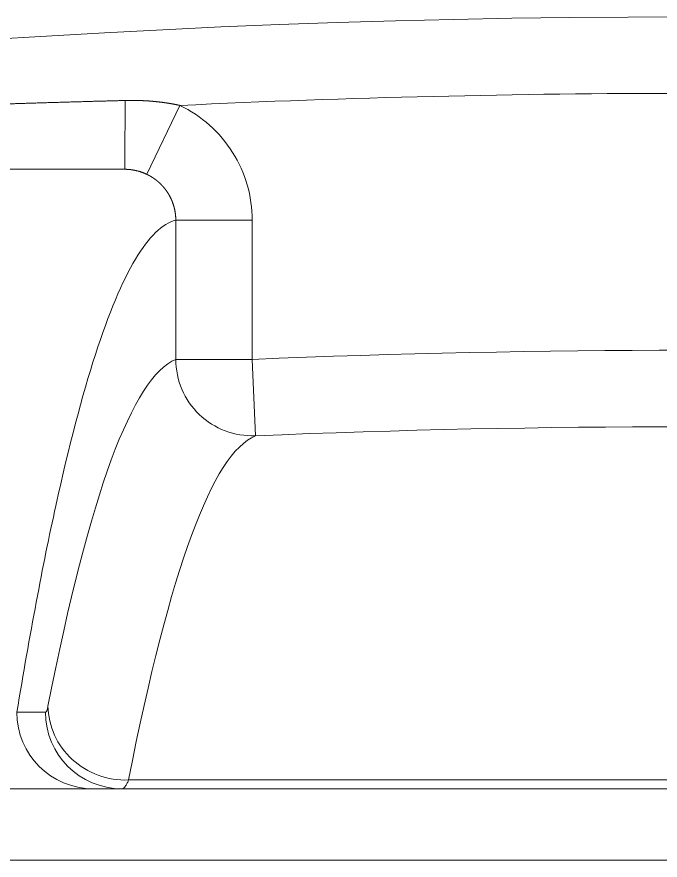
# Model space of a CAD drawing. Header units: millimetres. Extents: x 4664 to 8864, y -38 to 2932.
# Drawn here: x 8048.38 to 8059.36, y 1889.58 to 1903.98 of the extents above; entities that cross this region are included whole.
import ezdxf

# ---------------------------------------------------------------- set-up
doc = ezdxf.new("R2010")
doc.units = ezdxf.units.MM

msp = doc.modelspace()

# ---------------------------------------------------------------- linework, layer by layer
at = {"lineweight": 5}
for p, q in [((8050.598, 1901.287), (8051.163, 1902.463)), ((8052.397, 1900.503), (8051.093, 1900.503)), ((8051.093, 1900.503), (8051.093, 1898.127)), ((8052.397, 1898.127), (8052.397, 1900.503)), ((8052.397, 1898.127), (8051.093, 1898.127)), ((8052.452, 1896.822), (8052.397, 1898.127)), ((8048.869, 1892.1), (8048.38, 1892.1)), ((8069.333, 1890.944), (8050.286, 1890.944)), ((8072.816, 1890.794), (8046.804, 1890.794)), ((8045.605, 1889.575), (8074.015, 1889.575))]:
    msp.add_line(p, q, dxfattribs=at)
for radius, start, end in [(182.774, 69.96842, 110.03158), (181.468, 87.26879, 92.73121), (177.081, 87.60091, 92.39909), (175.775, 87.60091, 92.39909)]:
    msp.add_arc((8059.81, 1721.201), radius, start, end, dxfattribs=at)
at = {"lineweight": 5, "extrusion": (0, 0, -1)}
for centre, major_axis, ratio, start_param, end_param in [((8050.22, 1902.678), (0, 1.306), 0.005324, 1.671068, 3.12747), ((8051.295, 1721.201), (0, 176.968), 0.052336, 6.022835, 6.26134), ((8052.397, 1898.127), (-0.503, 1.205), 0.998391, 3.495724, 5.107297), ((8052.653, 1721.201), (0, -175.663), 0.052336, 2.881242, 3.119747), ((8050.215, 1892.205), (-1.281, 0.252), 0.964976, 4.470768, 6.082341), ((8049.684, 1892.1), (0, 1.306), 0.99863, 3.141593, 4.712389), ((8050.173, 1892.1), (0, 1.306), 0.99863, 3.141593, 4.712389)]:
    msp.add_ellipse(centre, major_axis=major_axis, ratio=ratio, start_param=start_param, end_param=end_param, dxfattribs=at)
at = {"lineweight": 5}
for points, knots in [([(8050.227, 1902.547), (8050.199, 1902.546), (8050.144, 1902.545), (8050.061, 1902.543), (8049.979, 1902.541), (8049.896, 1902.538), (8049.813, 1902.536), (8049.731, 1902.534), (8049.648, 1902.532), (8049.566, 1902.529), (8049.484, 1902.527), (8049.401, 1902.525), (8049.319, 1902.522), (8049.237, 1902.52), (8049.155, 1902.517), (8049.073, 1902.515), (8048.991, 1902.513), (8048.909, 1902.51), (8048.827, 1902.508), (8048.746, 1902.505), (8048.664, 1902.503), (8048.582, 1902.5), (8048.501, 1902.498), (8048.419, 1902.495), (8048.338, 1902.493), (8048.256, 1902.49), (8048.175, 1902.487), (8048.094, 1902.485), (8048.012, 1902.482), (8047.931, 1902.48), (8047.85, 1902.477), (8047.769, 1902.474), (8047.688, 1902.471), (8047.607, 1902.469), (8047.526, 1902.466), (8047.446, 1902.463), (8047.365, 1902.461), (8047.284, 1902.458), (8047.204, 1902.455), (8047.123, 1902.452), (8047.043, 1902.449), (8046.962, 1902.447), (8046.882, 1902.444), (8046.801, 1902.441), (8046.721, 1902.438), (8046.641, 1902.435), (8046.561, 1902.432), (8046.481, 1902.429), (8046.401, 1902.426), (8046.321, 1902.423), (8046.241, 1902.421), (8046.161, 1902.418), (8046.082, 1902.415), (8046.002, 1902.412), (8045.922, 1902.409), (8045.843, 1902.406), (8045.763, 1902.402), (8045.684, 1902.399), (8045.604, 1902.396), (8045.525, 1902.393), (8045.446, 1902.39), (8045.367, 1902.387), (8045.287, 1902.384), (8045.208, 1902.381), (8045.129, 1902.378), (8045.05, 1902.374), (8044.972, 1902.371), (8044.893, 1902.368), (8044.814, 1902.365), (8044.735, 1902.362), (8044.657, 1902.358), (8044.578, 1902.355), (8044.5, 1902.352), (8044.421, 1902.348), (8044.343, 1902.345), (8044.264, 1902.342), (8044.186, 1902.339), (8044.108, 1902.335), (8044.03, 1902.332), (8043.952, 1902.328), (8043.874, 1902.325), (8043.796, 1902.322), (8043.718, 1902.318), (8043.64, 1902.315), (8043.562, 1902.311), (8043.484, 1902.308), (8043.433, 1902.306), (8043.407, 1902.304)], [0, 0, 0, 0, 0.01214, 0.024271, 0.036393, 0.048506, 0.06061, 0.072705, 0.084792, 0.096869, 0.108937, 0.120996, 0.133046, 0.145088, 0.15712, 0.169144, 0.181158, 0.193164, 0.20516, 0.217148, 0.229126, 0.241096, 0.253057, 0.265009, 0.276951, 0.288885, 0.30081, 0.312726, 0.324633, 0.336532, 0.348421, 0.360301, 0.372172, 0.384035, 0.395888, 0.407733, 0.419569, 0.431395, 0.443213, 0.455022, 0.466822, 0.478613, 0.490395, 0.502168, 0.513932, 0.525688, 0.537434, 0.549172, 0.5609, 0.57262, 0.584331, 0.596033, 0.607726, 0.61941, 0.631085, 0.642751, 0.654409, 0.666057, 0.677697, 0.689328, 0.700949, 0.712562, 0.724166, 0.735762, 0.747348, 0.758925, 0.770494, 0.782053, 0.793604, 0.805146, 0.816679, 0.828203, 0.839718, 0.851224, 0.862722, 0.874211, 0.88569, 0.897161, 0.908623, 0.920076, 0.931521, 0.942956, 0.954382, 0.9658, 0.977209, 0.988609, 1, 1, 1, 1]), ([(8051.163, 1902.463), (8051.16, 1902.464), (8051.154, 1902.465), (8051.146, 1902.467), (8051.138, 1902.469), (8051.13, 1902.47), (8051.121, 1902.472), (8051.113, 1902.474), (8051.105, 1902.475), (8051.096, 1902.477), (8051.088, 1902.479), (8051.08, 1902.48), (8051.071, 1902.482), (8051.063, 1902.484), (8051.055, 1902.485), (8051.046, 1902.487), (8051.038, 1902.488), (8051.029, 1902.49), (8051.021, 1902.491), (8051.013, 1902.493), (8051.004, 1902.494), (8050.996, 1902.496), (8050.987, 1902.497), (8050.979, 1902.498), (8050.97, 1902.5), (8050.962, 1902.501), (8050.953, 1902.503), (8050.945, 1902.504), (8050.936, 1902.505), (8050.928, 1902.506), (8050.919, 1902.508), (8050.911, 1902.509), (8050.902, 1902.51), (8050.894, 1902.511), (8050.885, 1902.513), (8050.876, 1902.514), (8050.868, 1902.515), (8050.859, 1902.516), (8050.851, 1902.517), (8050.842, 1902.518), (8050.834, 1902.519), (8050.825, 1902.52), (8050.816, 1902.521), (8050.808, 1902.522), (8050.799, 1902.523), (8050.79, 1902.524), (8050.782, 1902.525), (8050.773, 1902.526), (8050.764, 1902.527), (8050.756, 1902.528), (8050.747, 1902.529), (8050.738, 1902.53), (8050.729, 1902.531), (8050.721, 1902.532), (8050.712, 1902.532), (8050.703, 1902.533), (8050.694, 1902.534), (8050.686, 1902.535), (8050.677, 1902.535), (8050.668, 1902.536), (8050.659, 1902.537), (8050.651, 1902.537), (8050.642, 1902.538), (8050.633, 1902.539), (8050.624, 1902.539), (8050.615, 1902.54), (8050.606, 1902.54), (8050.598, 1902.541), (8050.589, 1902.542), (8050.58, 1902.542), (8050.571, 1902.543), (8050.562, 1902.543), (8050.553, 1902.544), (8050.544, 1902.544), (8050.535, 1902.544), (8050.526, 1902.545), (8050.517, 1902.545), (8050.509, 1902.546), (8050.5, 1902.546), (8050.491, 1902.546), (8050.482, 1902.546), (8050.473, 1902.547), (8050.464, 1902.547), (8050.455, 1902.547), (8050.446, 1902.548), (8050.437, 1902.548), (8050.428, 1902.548), (8050.419, 1902.548), (8050.41, 1902.548), (8050.401, 1902.548), (8050.391, 1902.548), (8050.382, 1902.549), (8050.373, 1902.549), (8050.364, 1902.549), (8050.355, 1902.549), (8050.346, 1902.549), (8050.337, 1902.549), (8050.328, 1902.549), (8050.319, 1902.549), (8050.31, 1902.549), (8050.3, 1902.549), (8050.291, 1902.548), (8050.282, 1902.548), (8050.273, 1902.548), (8050.264, 1902.548), (8050.255, 1902.548), (8050.245, 1902.548), (8050.236, 1902.547), (8050.23, 1902.547), (8050.227, 1902.547)], [0, 0, 0, 0, 0.008987, 0.01798, 0.026977, 0.03598, 0.044988, 0.054001, 0.06302, 0.072044, 0.081073, 0.090108, 0.099148, 0.108194, 0.117246, 0.126303, 0.135366, 0.144435, 0.15351, 0.162591, 0.171677, 0.18077, 0.189868, 0.198973, 0.208083, 0.2172, 0.226323, 0.235453, 0.244588, 0.25373, 0.262879, 0.272034, 0.281195, 0.290363, 0.299538, 0.308719, 0.317907, 0.327102, 0.336303, 0.345512, 0.354727, 0.363949, 0.373179, 0.382415, 0.391658, 0.400909, 0.410166, 0.419431, 0.428703, 0.437983, 0.447269, 0.456563, 0.465865, 0.475174, 0.484491, 0.493815, 0.503147, 0.512487, 0.521834, 0.531189, 0.540552, 0.549922, 0.559301, 0.568687, 0.578082, 0.587485, 0.596895, 0.606314, 0.615741, 0.625176, 0.634619, 0.644071, 0.653531, 0.662999, 0.672476, 0.681962, 0.691455, 0.700958, 0.710469, 0.719988, 0.729516, 0.739053, 0.748599, 0.758154, 0.767717, 0.777289, 0.786871, 0.796461, 0.80606, 0.815668, 0.825286, 0.834912, 0.844548, 0.854193, 0.863847, 0.87351, 0.883183, 0.892865, 0.902557, 0.912258, 0.921969, 0.931689, 0.941418, 0.951158, 0.960907, 0.970665, 0.980434, 0.990212, 1, 1, 1, 1]), ([(8052.397, 1900.503), (8052.397, 1900.708), (8052.369, 1900.909), (8052.256, 1901.301), (8052.171, 1901.489), (8051.847, 1902.004), (8051.529, 1902.288), (8051.163, 1902.463)], [0, 0, 0, 0, 0.25, 0.25, 0.5, 0.5, 1, 1, 1, 1]), ([(8043.373, 1901.373), (8043.396, 1901.373), (8043.442, 1901.373), (8043.511, 1901.373), (8043.581, 1901.373), (8043.65, 1901.373), (8043.72, 1901.373), (8043.79, 1901.373), (8043.86, 1901.373), (8043.931, 1901.373), (8044.002, 1901.373), (8044.072, 1901.373), (8044.143, 1901.373), (8044.215, 1901.373), (8044.286, 1901.373), (8044.358, 1901.373), (8044.429, 1901.373), (8044.501, 1901.373), (8044.574, 1901.373), (8044.646, 1901.373), (8044.719, 1901.373), (8044.791, 1901.373), (8044.864, 1901.373), (8044.937, 1901.373), (8045.011, 1901.373), (8045.198, 1901.373), (8045.502, 1901.373), (8045.926, 1901.373), (8046.358, 1901.373), (8046.927, 1901.373), (8047.644, 1901.372), (8048.281, 1901.372), (8048.709, 1901.372), (8048.912, 1901.372), (8049.12, 1901.372), (8049.332, 1901.372), (8049.548, 1901.372), (8049.768, 1901.372), (8049.993, 1901.372), (8050.144, 1901.372), (8050.22, 1901.372)], [0, 0, 0, 0, 0.010091, 0.020211, 0.030359, 0.040535, 0.05074, 0.060972, 0.071233, 0.081523, 0.09184, 0.102186, 0.112561, 0.122963, 0.133394, 0.143853, 0.154341, 0.164856, 0.1754, 0.185973, 0.196573, 0.207202, 0.21786, 0.228545, 0.239259, 0.250001, 0.3106, 0.372466, 0.4356, 0.5, 0.621652, 0.75, 0.779093, 0.808802, 0.839127, 0.870069, 0.901627, 0.933802, 0.966593, 1, 1, 1, 1]), ([(8050.22, 1901.372), (8050.221, 1901.372), (8050.224, 1901.372), (8050.228, 1901.372), (8050.232, 1901.372), (8050.236, 1901.372), (8050.241, 1901.372), (8050.245, 1901.372), (8050.249, 1901.372), (8050.254, 1901.372), (8050.259, 1901.371), (8050.263, 1901.371), (8050.268, 1901.371), (8050.273, 1901.371), (8050.278, 1901.37), (8050.284, 1901.37), (8050.289, 1901.369), (8050.294, 1901.369), (8050.3, 1901.369), (8050.305, 1901.368), (8050.311, 1901.368), (8050.316, 1901.367), (8050.322, 1901.366), (8050.328, 1901.366), (8050.334, 1901.365), (8050.34, 1901.364), (8050.347, 1901.363), (8050.353, 1901.362), (8050.359, 1901.361), (8050.366, 1901.36), (8050.372, 1901.359), (8050.379, 1901.358), (8050.386, 1901.356), (8050.393, 1901.355), (8050.4, 1901.354), (8050.407, 1901.352), (8050.418, 1901.35), (8050.431, 1901.346), (8050.448, 1901.342), (8050.463, 1901.338), (8050.476, 1901.334), (8050.488, 1901.33), (8050.498, 1901.327), (8050.508, 1901.324), (8050.517, 1901.32), (8050.526, 1901.317), (8050.535, 1901.314), (8050.543, 1901.31), (8050.552, 1901.307), (8050.56, 1901.304), (8050.568, 1901.3), (8050.576, 1901.297), (8050.583, 1901.293), (8050.591, 1901.29), (8050.596, 1901.288), (8050.598, 1901.287)], [0, 0, 0, 0, 0.010049, 0.020333, 0.030854, 0.041611, 0.052608, 0.063844, 0.075321, 0.087041, 0.099004, 0.111212, 0.123667, 0.136369, 0.14932, 0.162522, 0.175975, 0.189681, 0.203642, 0.217859, 0.232332, 0.247065, 0.262057, 0.277311, 0.292827, 0.308607, 0.324653, 0.340966, 0.357547, 0.374398, 0.39152, 0.408913, 0.426581, 0.444523, 0.462742, 0.481238, 0.500013, 0.547169, 0.59058, 0.630177, 0.665898, 0.697691, 0.725511, 0.74932, 0.774357, 0.798957, 0.823116, 0.84683, 0.870093, 0.892902, 0.915253, 0.937142, 0.958564, 0.979518, 1, 1, 1, 1]), ([(8050.598, 1901.287), (8050.599, 1901.286), (8050.602, 1901.285), (8050.606, 1901.283), (8050.61, 1901.281), (8050.614, 1901.279), (8050.618, 1901.277), (8050.622, 1901.275), (8050.626, 1901.273), (8050.63, 1901.271), (8050.634, 1901.269), (8050.638, 1901.266), (8050.642, 1901.264), (8050.645, 1901.262), (8050.649, 1901.26), (8050.653, 1901.258), (8050.657, 1901.256), (8050.661, 1901.253), (8050.664, 1901.251), (8050.668, 1901.249), (8050.672, 1901.247), (8050.676, 1901.245), (8050.679, 1901.242), (8050.683, 1901.24), (8050.687, 1901.238), (8050.691, 1901.235), (8050.694, 1901.233), (8050.698, 1901.231), (8050.702, 1901.228), (8050.705, 1901.226), (8050.709, 1901.223), (8050.712, 1901.221), (8050.716, 1901.219), (8050.719, 1901.216), (8050.723, 1901.214), (8050.726, 1901.211), (8050.73, 1901.209), (8050.733, 1901.206), (8050.737, 1901.204), (8050.74, 1901.201), (8050.744, 1901.199), (8050.747, 1901.196), (8050.751, 1901.193), (8050.754, 1901.191), (8050.757, 1901.188), (8050.761, 1901.186), (8050.764, 1901.183), (8050.767, 1901.18), (8050.771, 1901.178), (8050.774, 1901.175), (8050.777, 1901.172), (8050.78, 1901.17), (8050.784, 1901.167), (8050.787, 1901.164), (8050.79, 1901.162), (8050.793, 1901.159), (8050.796, 1901.156), (8050.799, 1901.153), (8050.803, 1901.151), (8050.806, 1901.148), (8050.809, 1901.145), (8050.812, 1901.142), (8050.815, 1901.14), (8050.818, 1901.137), (8050.821, 1901.134), (8050.824, 1901.131), (8050.827, 1901.128), (8050.83, 1901.125), (8050.833, 1901.123), (8050.836, 1901.12), (8050.839, 1901.117), (8050.841, 1901.114), (8050.844, 1901.111), (8050.847, 1901.108), (8050.85, 1901.105), (8050.853, 1901.102), (8050.855, 1901.099), (8050.858, 1901.097), (8050.861, 1901.094), (8050.864, 1901.091), (8050.866, 1901.088), (8050.869, 1901.085), (8050.872, 1901.082), (8050.874, 1901.079), (8050.877, 1901.076), (8050.88, 1901.073), (8050.882, 1901.07), (8050.885, 1901.067), (8050.887, 1901.064), (8050.89, 1901.061), (8050.892, 1901.058), (8050.895, 1901.055), (8050.897, 1901.052), (8050.9, 1901.049), (8050.902, 1901.046), (8050.905, 1901.043), (8050.907, 1901.04), (8050.909, 1901.037), (8050.912, 1901.034), (8050.914, 1901.031), (8050.917, 1901.028), (8050.919, 1901.025), (8050.921, 1901.022), (8050.923, 1901.018), (8050.926, 1901.015), (8050.928, 1901.012), (8050.93, 1901.009), (8050.932, 1901.006), (8050.934, 1901.003), (8050.937, 1901), (8050.939, 1900.997), (8050.941, 1900.994), (8050.943, 1900.991), (8050.945, 1900.988), (8050.947, 1900.985), (8050.949, 1900.982), (8050.951, 1900.978), (8050.953, 1900.975), (8050.955, 1900.972), (8050.957, 1900.969), (8050.96, 1900.965), (8050.964, 1900.959), (8050.968, 1900.952), (8050.972, 1900.945), (8050.977, 1900.937), (8050.981, 1900.93), (8050.985, 1900.923), (8050.989, 1900.915), (8050.993, 1900.908), (8050.997, 1900.9), (8051.001, 1900.893), (8051.004, 1900.885), (8051.008, 1900.878), (8051.012, 1900.87), (8051.015, 1900.862), (8051.019, 1900.855), (8051.022, 1900.847), (8051.025, 1900.839), (8051.029, 1900.831), (8051.032, 1900.823), (8051.035, 1900.815), (8051.038, 1900.808), (8051.041, 1900.8), (8051.044, 1900.792), (8051.047, 1900.784), (8051.049, 1900.776), (8051.052, 1900.767), (8051.054, 1900.759), (8051.057, 1900.751), (8051.059, 1900.743), (8051.062, 1900.735), (8051.064, 1900.727), (8051.066, 1900.718), (8051.068, 1900.71), (8051.07, 1900.702), (8051.072, 1900.694), (8051.074, 1900.685), (8051.076, 1900.677), (8051.077, 1900.669), (8051.079, 1900.661), (8051.08, 1900.652), (8051.082, 1900.644), (8051.083, 1900.636), (8051.084, 1900.627), (8051.085, 1900.619), (8051.086, 1900.611), (8051.087, 1900.602), (8051.088, 1900.594), (8051.089, 1900.586), (8051.09, 1900.577), (8051.091, 1900.569), (8051.091, 1900.561), (8051.092, 1900.552), (8051.092, 1900.544), (8051.093, 1900.536), (8051.093, 1900.527), (8051.093, 1900.519), (8051.093, 1900.511), (8051.093, 1900.505), (8051.093, 1900.503)], [0, 0, 0, 0, 0.004556, 0.009108, 0.013657, 0.018202, 0.022743, 0.02728, 0.031813, 0.036343, 0.040868, 0.045389, 0.049905, 0.054418, 0.058926, 0.06343, 0.067929, 0.072423, 0.076913, 0.081399, 0.085879, 0.090355, 0.094825, 0.099291, 0.103752, 0.108208, 0.112658, 0.117104, 0.121544, 0.125978, 0.130408, 0.134831, 0.13925, 0.143662, 0.148069, 0.152471, 0.156866, 0.161256, 0.16564, 0.170018, 0.17439, 0.178755, 0.183115, 0.187468, 0.191816, 0.196157, 0.200491, 0.204819, 0.209141, 0.213456, 0.217765, 0.222067, 0.226362, 0.230651, 0.234933, 0.239208, 0.243476, 0.247737, 0.251991, 0.256239, 0.260479, 0.264712, 0.268937, 0.273156, 0.277367, 0.281571, 0.285767, 0.289957, 0.294138, 0.298312, 0.302479, 0.306638, 0.310789, 0.314933, 0.319069, 0.323197, 0.327317, 0.33143, 0.335534, 0.339631, 0.34372, 0.3478, 0.351873, 0.355937, 0.359994, 0.364042, 0.368082, 0.372114, 0.376137, 0.380152, 0.384159, 0.388158, 0.392148, 0.396129, 0.400102, 0.404067, 0.408023, 0.411971, 0.415909, 0.41984, 0.423761, 0.427674, 0.431578, 0.435473, 0.43936, 0.443238, 0.447107, 0.450967, 0.454818, 0.45866, 0.462493, 0.466318, 0.470133, 0.473939, 0.477737, 0.481525, 0.485304, 0.489074, 0.492835, 0.496587, 0.500329, 0.508881, 0.517444, 0.526017, 0.5346, 0.543193, 0.551794, 0.560404, 0.569021, 0.577647, 0.586279, 0.594919, 0.603564, 0.612216, 0.620872, 0.629534, 0.6382, 0.646869, 0.655543, 0.664219, 0.672898, 0.681578, 0.690261, 0.698944, 0.707629, 0.716313, 0.724997, 0.73368, 0.742362, 0.751043, 0.759721, 0.768397, 0.777069, 0.785738, 0.794403, 0.803064, 0.811719, 0.82037, 0.829014, 0.837652, 0.846284, 0.854908, 0.863524, 0.872133, 0.880733, 0.889324, 0.897905, 0.906477, 0.915039, 0.923589, 0.932129, 0.940658, 0.949174, 0.957678, 0.96617, 0.974648, 0.983113, 0.991563, 1, 1, 1, 1]), ([(8048.38, 1892.1), (8048.599, 1893.431), (8048.821, 1894.606), (8049.268, 1896.644), (8049.494, 1897.507), (8049.947, 1898.912), (8050.176, 1899.456), (8050.634, 1900.221), (8050.863, 1900.442), (8051.093, 1900.503)], [0, 0, 0, 0, 0.25, 0.25, 0.5, 0.5, 0.75, 0.75, 1, 1, 1, 1])]:
    msp.add_open_spline(points, degree=3, knots=knots, dxfattribs=at)
for points in [[(8048.911, 1892.205), (8048.898, 1892.135), (8048.883, 1892.1), (8048.869, 1892.1)], [(8050.173, 1890.794), (8050.183, 1890.794), (8050.202, 1890.8), (8050.23, 1890.829), (8050.258, 1890.876), (8050.277, 1890.919), (8050.286, 1890.944)]]:
    msp.add_open_spline(points, degree=3, dxfattribs=at)

doc.saveas('drawing.dxf')
